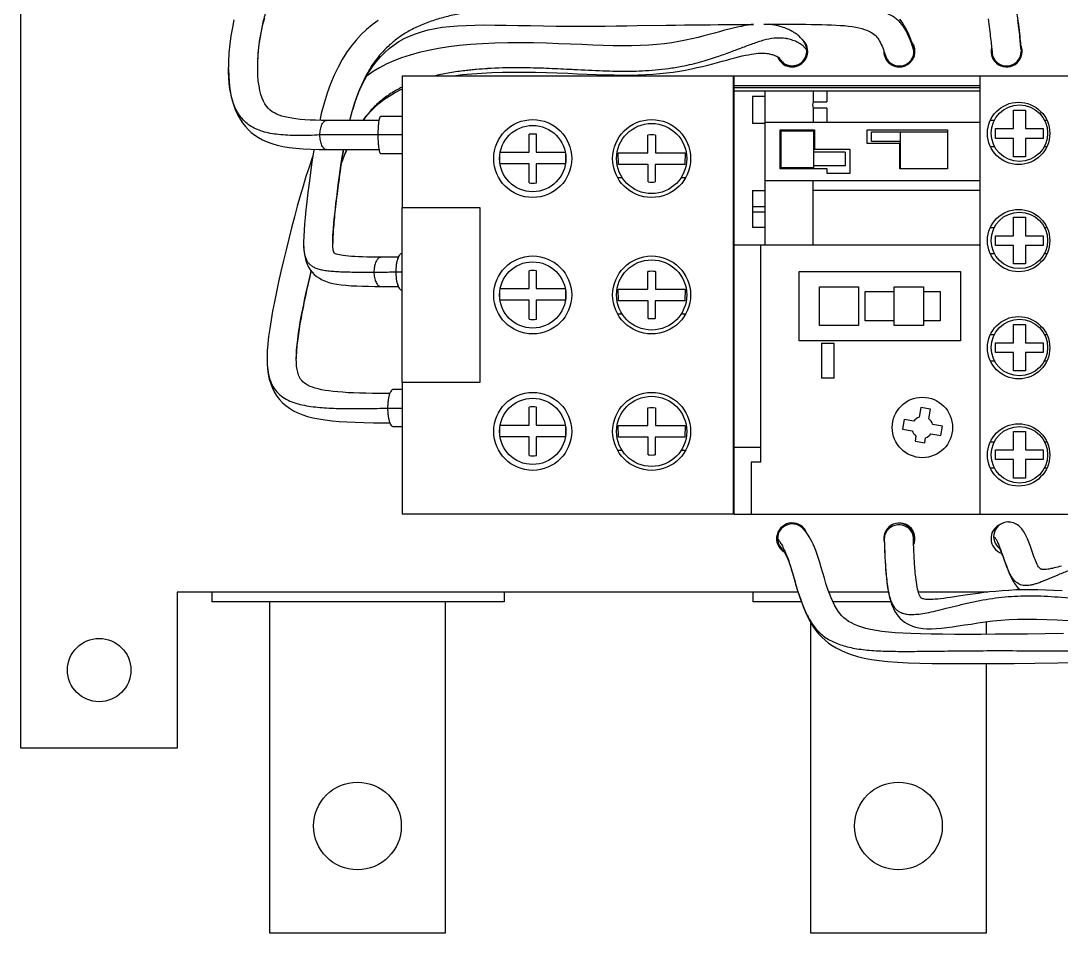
# Model space of a CAD drawing. Header units: millimetres. Extents: x 25 to 205, y 87 to 228.
# Drawn here: x 25 to 131.7, y 87.1 to 180.7 of the extents above; entities that cross this region are included whole.
import ezdxf

# ---------------------------------------------------------------- set-up
doc = ezdxf.new("R2010")
doc.units = ezdxf.units.MM
doc.header["$LTSCALE"] = 20.66977
for name, color, linetype in [('00_COMPONENTS', 7, 'CONTINUOUS'), ('00_COMPONENTS_1', 7, 'CONTINUOUS'), ('00_COMPONENTS_2', 7, 'CONTINUOUS'), ('00_COMPONENTS_3', 7, 'CONTINUOUS'), ('00_COMPONENTS_4', 7, 'CONTINUOUS'), ('00_COMPONENTS_5', 7, 'CONTINUOUS'), ('00_COMPONENTS_59_1', 7, 'CONTINUOUS'), ('00_COMPONENTS_59_4', 7, 'CONTINUOUS'), ('00_COMPONENTS_7', 7, 'CONTINUOUS')]:
    doc.layers.add(name, color=color, linetype=linetype)

msp = doc.modelspace()

# ---------------------------------------------------------------- linework, layer by layer
at = {"layer": '00_COMPONENTS', "color": 7, "linetype": 'CONTINUOUS'}
msp.add_line((105.14, 128.67), (105.1, 128.71), dxfattribs=at)
for points in [[(131.94, 117.84), (130.05, 117.81), (128.26, 117.78), (126.57, 117.76), (124.98, 117.75), (123.49, 117.74), (122.08, 117.74), (120.76, 117.74), (119.53, 117.75), (118.38, 117.76), (117.29, 117.79), (116.3, 117.82), (115.45, 117.86), (114.69, 117.91), (113.99, 117.98), (113.32, 118.05), (112.71, 118.15), (112.15, 118.25), (111.67, 118.36), (111.24, 118.49), (110.85, 118.62), (110.49, 118.77), (110.18, 118.92), (109.9, 119.08), (109.65, 119.26), (109.41, 119.45), (109.2, 119.66), (109.01, 119.89), (108.83, 120.13), (108.65, 120.41), (108.46, 120.75), (108.28, 121.11), (108.11, 121.5), (107.93, 121.94), (107.75, 122.44), (107.57, 122.97), (107.41, 123.51), (107.25, 124.07), (107.1, 124.61), (106.96, 125.11), (106.82, 125.54), (106.69, 125.95), (106.55, 126.34), (106.41, 126.68), (106.27, 126.99), (106.13, 127.27), (106, 127.52), (105.86, 127.74), (105.74, 127.94), (105.61, 128.12), (105.5, 128.27), (105.41, 128.39), (105.32, 128.48), (105.25, 128.56), (105.19, 128.62), (105.14, 128.67)], [(103.08, 126.49), (103.09, 126.48), (103.11, 126.45), (103.15, 126.4), (103.2, 126.34), (103.24, 126.28), (103.29, 126.2), (103.36, 126.09), (103.43, 125.96), (103.51, 125.81), (103.59, 125.65), (103.67, 125.45), (103.76, 125.24), (103.84, 125), (103.93, 124.73), (104.02, 124.44), (104.11, 124.13), (104.21, 123.8), (104.31, 123.44), (104.41, 123.08), (104.51, 122.72), (104.63, 122.34), (104.75, 121.94), (104.89, 121.53), (105.05, 121.09), (105.24, 120.6), (105.45, 120.08), (105.69, 119.57), (105.95, 119.08), (106.24, 118.6), (106.55, 118.16), (106.86, 117.78), (107.16, 117.46), (107.49, 117.15), (107.84, 116.86), (108.22, 116.6), (108.63, 116.35), (109.09, 116.11), (109.6, 115.89), (110.17, 115.68), (110.8, 115.49), (111.49, 115.32), (112.24, 115.18), (113.04, 115.06), (113.92, 114.97), (114.9, 114.89), (116, 114.83), (117.2, 114.79), (118.48, 114.76), (119.9, 114.75), (121.46, 114.74), (123.15, 114.74), (124.95, 114.75), (126.89, 114.77), (129.01, 114.79), (131.35, 114.83), (133.87, 114.88)]]:
    msp.add_lwpolyline(points, dxfattribs=at)
for centre, radius, start, end in [((104.11, 127.58), 1.5, 48.9482, 228.479), ((94.61, 122.29), 9.61, 25.8907, 26.3899), ((94.37, 122.18), 9.88, 25.6456, 25.8919)]:
    msp.add_arc(centre, radius, start, end, dxfattribs=at)
for points, knots in [([(102.61, 127.57), (102.61, 127.57), (102.62, 127.57), (102.63, 127.56), (102.64, 127.54), (102.66, 127.52), (102.68, 127.49), (102.72, 127.44), (102.79, 127.34), (102.88, 127.2), (102.99, 127.02), (103.11, 126.81), (103.19, 126.65), (103.23, 126.57)], [0, 0, 0, 0, 0.00292, 0.012079, 0.028086, 0.051554, 0.083105, 0.123261, 0.230121, 0.3734, 0.55301, 0.764217, 1, 1, 1, 1]), ([(103.28, 126.45), (103.49, 126.02), (103.77, 125.3), (104.09, 124.26), (104.33, 123.37), (104.59, 122.49), (104.92, 121.47), (105.26, 120.54), (105.65, 119.7), (105.98, 119.11), (106.36, 118.55), (106.79, 118.03), (107.29, 117.59), (107.84, 117.22), (108.43, 116.92), (109.07, 116.67), (109.78, 116.46), (110.84, 116.24), (112.31, 116.07), (114.25, 116), (116.02, 116), (117.54, 116.01), (119.22, 116.03), (121.54, 116.06), (124.65, 116.08), (128.24, 116.07), (132.32, 116.06), (136.74, 116.08), (141.2, 116.11), (145.34, 116.14), (148.93, 116.15), (151.92, 116.15), (154.43, 116.15), (156.65, 116.19), (158.38, 116.28), (159.72, 116.42), (160.67, 116.58), (161.58, 116.79), (162.43, 117.09), (163.21, 117.46), (163.89, 117.92), (164.48, 118.46), (164.98, 119.08), (165.38, 119.78), (165.71, 120.56), (165.97, 121.39), (166.26, 122.59), (166.39, 123.53), (166.47, 124.17)], [0, 0, 0, 0, 0.019398, 0.031321, 0.044241, 0.056901, 0.068336, 0.087814, 0.096802, 0.10592, 0.115145, 0.124304, 0.133277, 0.142082, 0.15092, 0.160154, 0.170079, 0.180753, 0.203908, 0.230016, 0.259617, 0.275369, 0.291815, 0.327818, 0.369461, 0.417952, 0.473363, 0.534857, 0.597202, 0.654076, 0.702733, 0.74273, 0.775573, 0.804566, 0.832416, 0.845938, 0.859045, 0.871666, 0.883847, 0.895477, 0.90646, 0.917053, 0.927705, 0.938619, 0.949884, 0.961651, 0.974023, 1, 1, 1, 1])]:
    msp.add_open_spline(points, degree=3, knots=knots, dxfattribs=at)
at = {"layer": '00_COMPONENTS_1', "color": 7, "linetype": 'CONTINUOUS'}
for p, q in [((64.09, 175.08), (64.09, 161.56)), ((64.09, 175.08), (98.17, 175.08)), ((98.09, 130.08), (98.09, 175.08)), ((98.17, 173.57), (98.09, 173.57)), ((77.11, 167.23), (77.11, 169.07)), ((77.86, 169.07), (77.86, 167.23)), ((89.3, 167.18), (89.3, 168.98)), ((90.08, 168.98), (90.08, 167.18)), ((74.11, 166.19), (74.13, 167.07)), ((74.15, 167.23), (77.11, 167.23)), ((77.86, 167.23), (80.83, 167.23)), ((80.84, 167.14), (80.86, 166.12)), ((86.28, 165.98), (86.26, 167.18)), ((86.26, 167.18), (89.3, 167.18)), ((90.08, 167.18), (93.12, 167.18)), ((93.12, 167.18), (93.1, 165.98)), ((98.17, 167.02), (98.09, 167.02)), ((77.11, 166.03), (74.14, 166.03)), ((77.11, 164.09), (77.11, 166.03)), ((77.86, 166.03), (77.86, 164.09)), ((80.85, 166.03), (77.86, 166.03)), ((89.32, 165.98), (86.28, 165.98)), ((89.32, 164.18), (89.32, 165.98)), ((90.06, 165.98), (90.06, 164.18)), ((93.1, 165.98), (90.06, 165.98)), ((98.17, 165.33), (98.09, 165.33)), ((64.08, 143.61), (64.08, 161.56)), ((64.08, 161.56), (72.06, 161.56)), ((72.06, 161.56), (72.06, 143.61)), ((77.11, 153.23), (77.11, 155.07)), ((77.86, 155.07), (77.86, 153.23)), ((89.3, 153.18), (89.3, 154.98)), ((90.08, 154.98), (90.08, 153.18)), ((74.11, 152.19), (74.13, 153.07)), ((74.15, 153.23), (77.11, 153.23)), ((77.86, 153.23), (80.83, 153.23)), ((80.84, 153.14), (80.86, 152.12)), ((86.28, 151.98), (86.26, 153.18)), ((86.26, 153.18), (89.3, 153.18)), ((90.08, 153.18), (93.12, 153.18)), ((93.12, 153.18), (93.1, 151.98)), ((77.11, 152.03), (74.14, 152.03)), ((77.11, 150.09), (77.11, 152.03)), ((77.86, 152.03), (77.86, 150.09)), ((80.85, 152.03), (77.86, 152.03)), ((89.32, 151.98), (86.28, 151.98)), ((89.32, 150.18), (89.32, 151.98)), ((90.06, 151.98), (90.06, 150.18)), ((93.1, 151.98), (90.06, 151.98)), ((72.06, 143.61), (64.08, 143.61)), ((64.09, 143.61), (64.09, 130.08)), ((77.11, 139.23), (77.11, 141.07)), ((77.86, 141.07), (77.86, 139.23)), ((89.3, 139.18), (89.3, 140.98)), ((90.08, 140.98), (90.08, 139.18)), ((74.11, 138.19), (74.13, 139.07)), ((74.15, 139.23), (77.11, 139.23)), ((77.86, 139.23), (80.83, 139.23)), ((80.84, 139.14), (80.86, 138.12)), ((86.28, 137.98), (86.26, 139.18)), ((86.26, 139.18), (89.3, 139.18)), ((90.08, 139.18), (93.12, 139.18)), ((93.12, 139.18), (93.1, 137.98)), ((98.17, 139.82), (98.09, 139.82)), ((77.11, 138.03), (74.14, 138.03)), ((77.11, 136.09), (77.11, 138.03)), ((77.86, 138.03), (77.86, 136.09)), ((80.85, 138.03), (77.86, 138.03)), ((89.32, 137.98), (86.28, 137.98)), ((89.32, 136.18), (89.32, 137.98)), ((90.06, 137.98), (90.06, 136.18)), ((93.1, 137.98), (90.06, 137.98)), ((98.17, 138.13), (98.09, 138.13)), ((98.17, 131.58), (98.09, 131.58)), ((98.17, 130.08), (64.09, 130.08))]:
    msp.add_line(p, q, dxfattribs=at)
for centre, radius in [((77.49, 166.58), 4), ((77.49, 166.58), 3.4), ((89.69, 166.58), 4), ((89.69, 166.58), 3.6), ((77.49, 152.58), 4), ((77.49, 152.58), 3.4), ((89.69, 152.58), 4), ((89.69, 152.58), 3.6), ((77.49, 138.58), 4), ((77.49, 138.58), 3.4), ((89.69, 138.58), 4), ((89.69, 138.58), 3.6)]:
    msp.add_circle(centre, radius, dxfattribs=at)
for centre, radius, start, end in [((77.49, 166.58), 2.52, 81.4421, 98.5579), ((89.69, 166.58), 2.43, 80.7099, 99.2901), ((77.49, 166.58), 2.52, 261.4421, 278.5579), ((89.69, 166.58), 2.43, 261.2419, 278.7581), ((77.49, 152.58), 2.52, 81.4421, 98.5579), ((89.69, 152.58), 2.43, 80.7099, 99.2901), ((77.49, 152.58), 2.52, 261.4421, 278.5579), ((89.69, 152.58), 2.43, 261.2419, 278.7581), ((77.49, 138.58), 2.52, 81.4421, 98.5579), ((89.69, 138.58), 2.43, 80.7099, 99.2901), ((77.49, 138.58), 2.52, 261.4421, 278.5579), ((89.69, 138.58), 2.43, 261.2419, 278.7581)]:
    msp.add_arc(centre, radius, start, end, dxfattribs=at)
at = {"layer": '00_COMPONENTS_2', "color": 7, "linetype": 'CONTINUOUS'}
for p, q in [((98.17, 130.08), (98.17, 175.08)), ((98.17, 175.08), (149.42, 175.08)), ((123.39, 130.08), (123.39, 175.08)), ((98.17, 174.08), (123.39, 174.08)), ((123.39, 173.83), (98.17, 173.83)), ((123.39, 173.48), (98.17, 173.48)), ((100.04, 172.98), (100.04, 170.18)), ((100.04, 172.98), (101.34, 172.98)), ((101.34, 157.73), (101.34, 173.48)), ((106.25, 173.48), (106.25, 172.4)), ((107.66, 173.48), (107.66, 172.4)), ((106.25, 172.4), (107.66, 172.4)), ((106.25, 171.75), (106.25, 170.33)), ((107.66, 171.75), (106.25, 171.75)), ((107.66, 171.75), (107.66, 170.33)), ((126.81, 169.65), (126.81, 171.54)), ((126.81, 171.54), (128.04, 171.54)), ((128.04, 171.54), (128.04, 169.65)), ((101.34, 170.18), (100.04, 170.18)), ((101.34, 170.33), (123.39, 170.33)), ((124.45, 170.52), (124.86, 170.52)), ((129.98, 170.52), (130.23, 170.52)), ((102.89, 165.53), (102.89, 169.53)), ((102.89, 169.53), (106.39, 169.53)), ((102.99, 165.63), (102.99, 169.43)), ((102.99, 169.43), (106.29, 169.43)), ((106.29, 169.43), (106.29, 165.63)), ((106.39, 169.53), (106.39, 167.53)), ((111.79, 168.13), (111.79, 169.53)), ((111.79, 169.53), (120.04, 169.53)), ((112.24, 168.33), (112.24, 169.33)), ((112.24, 169.33), (120.04, 169.33)), ((115.24, 165.53), (115.24, 169.33)), ((120.04, 169.53), (120.04, 165.53)), ((124.98, 168.65), (124.98, 169.65)), ((124.98, 169.65), (126.81, 169.65)), ((128.04, 169.65), (129.87, 169.65)), ((129.87, 169.65), (129.87, 168.65)), ((115.14, 168.13), (111.79, 168.13)), ((115.24, 168.33), (112.24, 168.33)), ((115.14, 165.53), (115.14, 168.13)), ((124.43, 167.83), (124.86, 167.83)), ((126.81, 168.65), (124.98, 168.65)), ((126.81, 166.76), (126.81, 168.65)), ((128.04, 168.65), (128.04, 166.76)), ((129.87, 168.65), (128.04, 168.65)), ((129.98, 167.83), (130.25, 167.83)), ((109.54, 167.23), (106.29, 167.23)), ((106.39, 167.53), (110.04, 167.53)), ((109.54, 167.23), (109.54, 165.83)), ((110.04, 167.53), (110.04, 165.03)), ((128.04, 166.76), (126.81, 166.76)), ((107.69, 165.53), (102.89, 165.53)), ((106.29, 165.63), (102.99, 165.63)), ((109.54, 165.83), (106.29, 165.83)), ((107.69, 165.03), (107.69, 165.53)), ((120.04, 165.53), (115.14, 165.53)), ((86.19, 164.65), (86.66, 164.65)), ((92.73, 164.65), (93.19, 164.65)), ((98.09, 164.65), (98.17, 164.65)), ((110.04, 165.03), (107.69, 165.03)), ((101.34, 164.33), (123.39, 164.33)), ((106.25, 157.73), (106.25, 164.33)), ((98.09, 162.35), (98.17, 162.35)), ((100.04, 163.3), (100.04, 159.5)), ((100.04, 163.3), (101.34, 163.3)), ((123.39, 163.3), (106.25, 163.3)), ((98.09, 161.88), (98.17, 161.88)), ((101.34, 161.62), (100.04, 161.62)), ((100.04, 161.12), (101.34, 161.12)), ((126.81, 160.55), (128.04, 160.55)), ((126.81, 158.66), (126.81, 160.55)), ((128.04, 160.55), (128.04, 158.66)), ((101.34, 159.5), (100.04, 159.5)), ((124.45, 159.52), (124.86, 159.52)), ((129.98, 159.52), (130.23, 159.52)), ((124.98, 158.66), (126.81, 158.66)), ((124.98, 157.66), (124.98, 158.66)), ((128.04, 158.66), (129.87, 158.66)), ((129.87, 158.66), (129.87, 157.66)), ((98.17, 157.73), (123.39, 157.73)), ((100.91, 135.43), (100.91, 157.73)), ((126.81, 157.66), (124.98, 157.66)), ((126.81, 155.77), (126.81, 157.66)), ((129.87, 157.66), (128.04, 157.66)), ((128.04, 157.66), (128.04, 155.77)), ((124.43, 156.83), (124.86, 156.83)), ((129.98, 156.83), (130.25, 156.83)), ((104.84, 147.88), (104.84, 154.98)), ((104.84, 154.98), (121.38, 154.98)), ((121.38, 154.98), (121.38, 147.88)), ((128.04, 155.77), (126.81, 155.77)), ((106.91, 149.43), (106.91, 153.43)), ((106.91, 153.43), (110.91, 153.43)), ((110.91, 153.43), (110.91, 149.43)), ((111.61, 149.93), (111.61, 152.93)), ((111.61, 152.93), (114.59, 152.93)), ((114.59, 149.43), (114.59, 153.43)), ((114.59, 153.43), (117.59, 153.43)), ((117.59, 153.43), (117.59, 149.43)), ((117.59, 152.93), (119.29, 152.93)), ((119.29, 152.93), (119.29, 149.93)), ((86.19, 150.65), (86.66, 150.65)), ((92.73, 150.65), (93.19, 150.65)), ((98.09, 150.65), (98.17, 150.65)), ((114.59, 149.93), (111.61, 149.93)), ((119.29, 149.93), (117.59, 149.93)), ((126.81, 149.56), (128.04, 149.56)), ((126.81, 147.67), (126.81, 149.56)), ((128.04, 149.56), (128.04, 147.67)), ((110.91, 149.43), (106.91, 149.43)), ((117.59, 149.43), (114.59, 149.43)), ((124.45, 148.52), (124.86, 148.52)), ((129.98, 148.52), (130.23, 148.52)), ((98.09, 148.35), (98.17, 148.35)), ((121.38, 147.88), (104.84, 147.88)), ((107.12, 147.63), (107.12, 144.03)), ((107.12, 147.63), (108.42, 147.63)), ((108.42, 144.03), (108.42, 147.63)), ((124.98, 147.67), (126.81, 147.67)), ((124.98, 146.67), (124.98, 147.67)), ((128.04, 147.67), (129.87, 147.67)), ((129.87, 147.67), (129.87, 146.67)), ((126.81, 146.67), (124.98, 146.67)), ((126.81, 144.78), (126.81, 146.67)), ((129.87, 146.67), (128.04, 146.67)), ((128.04, 146.67), (128.04, 144.78)), ((124.43, 145.83), (124.86, 145.83)), ((129.98, 145.83), (130.25, 145.83)), ((128.04, 144.78), (126.81, 144.78)), ((108.42, 144.03), (107.12, 144.03)), ((98.17, 141.39), (98.09, 141.42)), ((117.32, 141.03), (117.15, 140.03)), ((118.3, 140.86), (117.32, 141.03)), ((118.13, 139.86), (118.3, 140.86)), ((115.59, 139.81), (115.42, 138.82)), ((115.42, 138.82), (116.42, 138.65)), ((116.59, 139.64), (115.59, 139.81)), ((119.53, 139.13), (118.52, 139.3)), ((119.36, 138.14), (119.53, 139.13)), ((116.81, 138.1), (116.72, 137.58)), ((117.71, 137.41), (117.8, 137.93)), ((118.35, 138.32), (119.36, 138.14)), ((126.81, 138.57), (128.04, 138.57)), ((126.81, 136.68), (126.81, 138.57)), ((128.04, 138.57), (128.04, 136.68)), ((86.19, 136.65), (86.66, 136.65)), ((92.73, 136.65), (93.19, 136.65)), ((98.09, 136.65), (98.17, 136.65)), ((100.91, 136.93), (98.17, 136.93)), ((116.72, 137.58), (117.71, 137.41)), ((124.45, 137.52), (124.86, 137.52)), ((124.98, 136.68), (126.81, 136.68)), ((124.98, 135.68), (124.98, 136.68)), ((128.04, 136.68), (129.87, 136.68)), ((129.87, 136.68), (129.87, 135.68)), ((129.98, 137.52), (130.23, 137.52)), ((126.81, 135.68), (124.98, 135.68)), ((126.81, 133.79), (126.81, 135.68)), ((129.87, 135.68), (128.04, 135.68)), ((128.04, 135.68), (128.04, 133.79)), ((100.91, 135.43), (99.91, 135.43)), ((99.91, 135.43), (99.91, 130.08)), ((124.43, 134.83), (124.86, 134.83)), ((129.98, 134.83), (130.25, 134.83)), ((98.09, 134.35), (98.17, 134.35)), ((128.04, 133.79), (126.81, 133.79)), ((98.09, 132.78), (98.17, 132.78)), ((98.17, 130.08), (149.42, 130.08))]:
    msp.add_line(p, q, dxfattribs=at)
for centre, radius in [((127.34, 169.16), 3.2), ((127.42, 169.18), 2.9), ((127.34, 158.16), 3.2), ((127.42, 158.18), 2.9), ((127.34, 147.16), 3.2), ((127.42, 147.18), 2.9), ((117.47, 138.98), 3.1), ((127.34, 136.16), 3.2), ((127.42, 136.18), 2.9)]:
    msp.add_circle(centre, radius, dxfattribs=at)
for start, end in [(107.2357, 143.1643), (17.2357, 53.1643), (197.2357, 233.1643), (287.2357, 323.1643)]:
    msp.add_arc((117.47, 138.98), 1.1, start, end, dxfattribs=at)
msp.add_ellipse((109.38, 172.08), major_axis=(3.18, 0), ratio=0.549898, start_param=2.956163, end_param=3.327022, dxfattribs=at)
at = {"layer": '00_COMPONENTS_3', "color": 7, "linetype": 'CONTINUOUS'}
for p, q in [((113.56, 127.67), (113.56, 127.57)), ((113.56, 127.53), (113.56, 127.51)), ((116.56, 127.65), (116.56, 127.56)), ((116.56, 127.53), (116.56, 127.56)), ((116.57, 126.93), (116.57, 127.13)), ((116.58, 126.7), (116.57, 126.93)), ((116.59, 126.44), (116.58, 126.7)), ((116.6, 126.16), (116.59, 126.44))]:
    msp.add_line(p, q, dxfattribs=at)
for points in [[(113.56, 127.57), (113.56, 127.49), (113.56, 127.35), (113.57, 127.18), (113.57, 126.99), (113.58, 126.77), (113.59, 126.53), (113.6, 126.27), (113.61, 125.97), (113.62, 125.63), (113.64, 125.28), (113.67, 124.89), (113.7, 124.48), (113.73, 124.03), (113.78, 123.56), (113.83, 123.07), (113.9, 122.56), (113.99, 122.03), (114.1, 121.53), (114.22, 121.11), (114.35, 120.74), (114.49, 120.41), (114.64, 120.11), (114.81, 119.84), (115, 119.6), (115.2, 119.38), (115.41, 119.19), (115.64, 119.01), (115.89, 118.85), (116.15, 118.72), (116.44, 118.6), (116.76, 118.49), (117.11, 118.42), (117.5, 118.36), (117.93, 118.33), (118.41, 118.33), (118.91, 118.35), (119.43, 118.39), (119.97, 118.45), (120.55, 118.53), (121.15, 118.61), (121.78, 118.71), (122.46, 118.81), (123.17, 118.92), (123.91, 119.02), (124.69, 119.12), (125.51, 119.2), (126.36, 119.26), (127.24, 119.3), (128.18, 119.32), (129.18, 119.31), (130.22, 119.28), (131.29, 119.23), (132.41, 119.16)], [(116.57, 127.13), (116.56, 127.3), (116.56, 127.37), (116.56, 127.44), (116.56, 127.49), (116.56, 127.53)], [(131.81, 122.2), (130.95, 122.25), (130.13, 122.28), (129.32, 122.31), (128.54, 122.32), (127.78, 122.31), (127.06, 122.3), (126.35, 122.26), (125.67, 122.22), (125.01, 122.16), (124.37, 122.1), (123.76, 122.03), (123.18, 121.95), (122.63, 121.87), (122.11, 121.8), (121.63, 121.72), (121.18, 121.65), (120.76, 121.59), (120.37, 121.53), (120, 121.48), (119.66, 121.44), (119.34, 121.4), (119.05, 121.37), (118.78, 121.35), (118.54, 121.33), (118.33, 121.32), (118.14, 121.32), (117.96, 121.33), (117.81, 121.34), (117.68, 121.36), (117.58, 121.38), (117.5, 121.4), (117.44, 121.43), (117.39, 121.45), (117.36, 121.47), (117.33, 121.49), (117.31, 121.52), (117.28, 121.56), (117.24, 121.61), (117.2, 121.69), (117.16, 121.78), (117.12, 121.9), (117.07, 122.04), (117.03, 122.21), (116.98, 122.4), (116.93, 122.63), (116.89, 122.87), (116.85, 123.12), (116.82, 123.36), (116.79, 123.61), (116.76, 123.84), (116.74, 124.07), (116.72, 124.29), (116.7, 124.51), (116.69, 124.72), (116.67, 124.92), (116.66, 125.12), (116.65, 125.31), (116.64, 125.49), (116.63, 125.67), (116.62, 125.84), (116.61, 126), (116.6, 126.16)]]:
    msp.add_lwpolyline(points, dxfattribs=at)
for centre, radius, start, end in [((115.06, 127.66), 1.5, 359.5742, 179.5742), ((118.97, 127.54), 5.41, 179.6761, 180.1554)]:
    msp.add_arc(centre, radius, start, end, dxfattribs=at)
for points, knots in [([(113.56, 127.51), (113.56, 127.41), (113.57, 127.19), (113.58, 126.68), (113.6, 126.07), (113.64, 125.37), (113.68, 124.71), (113.74, 123.95), (113.83, 123.12), (113.93, 122.38), (114.06, 121.76), (114.19, 121.31), (114.35, 120.9), (114.56, 120.55), (114.81, 120.27), (115.11, 120.04), (115.49, 119.89), (115.94, 119.79), (116.5, 119.78), (117.16, 119.83), (117.96, 119.96), (118.9, 120.17), (119.96, 120.43), (121.14, 120.73), (122.39, 121.03), (123.67, 121.29), (124.97, 121.5), (126.28, 121.63), (127.59, 121.7), (129.41, 121.72), (131.89, 121.57), (134.52, 121.3), (136.87, 121.06), (139.62, 120.79), (142.55, 120.58), (145.6, 120.49), (147.87, 120.49), (150, 120.58), (151.91, 120.75), (153.6, 121), (155.07, 121.34), (156.32, 121.77), (157.35, 122.28), (158.18, 122.86), (158.84, 123.52), (159.39, 124.29), (159.75, 125.06), (160, 125.76), (160.26, 126.61), (160.52, 127.82), (160.76, 129.43), (160.96, 131.24), (161.14, 133.26), (161.26, 134.67), (161.32, 135.41)], [0, 0, 0, 0, 0.004595, 0.010301, 0.023841, 0.032551, 0.042918, 0.054599, 0.067436, 0.081669, 0.089228, 0.096623, 0.103399, 0.109501, 0.11518, 0.120835, 0.126917, 0.13389, 0.14223, 0.152419, 0.164869, 0.179683, 0.196721, 0.21565, 0.235765, 0.25616, 0.276476, 0.296596, 0.31672, 0.337244, 0.381156, 0.431353, 0.459644, 0.490341, 0.559294, 0.595735, 0.631349, 0.664533, 0.694128, 0.72016, 0.743385, 0.763781, 0.781347, 0.796515, 0.810352, 0.824376, 0.840204, 0.849237, 0.859095, 0.881249, 0.906381, 0.934394, 0.965673, 1, 1, 1, 1]), ([(116.56, 127.56), (116.56, 127.74), (116.49, 128.12), (116.15, 128.6), (115.64, 128.91), (115.07, 129.02), (114.5, 128.92), (113.99, 128.62), (113.64, 128.14), (113.56, 127.76), (113.56, 127.58)], [0, 0, 0, 0, 0.118368, 0.247484, 0.378356, 0.5, 0.621644, 0.752516, 0.881632, 1, 1, 1, 1])]:
    msp.add_open_spline(points, degree=3, knots=knots, dxfattribs=at)
at = {"layer": '00_COMPONENTS_4', "color": 7, "linetype": 'CONTINUOUS'}
for p, q in [((126.26, 129.28), (126.25, 129.28)), ((125.71, 125.79), (125.79, 125.57)), ((125.79, 125.57), (126, 124.98))]:
    msp.add_line(p, q, dxfattribs=at)
for points in [[(127.1, 129.06), (126.96, 129.13), (126.81, 129.19), (126.65, 129.23), (126.5, 129.26), (126.34, 129.27), (126.26, 129.28)], [(128.8, 126.04), (128.66, 126.45), (128.58, 126.65), (128.51, 126.85), (128.45, 127.03), (128.38, 127.21), (128.31, 127.38), (128.24, 127.54), (128.18, 127.69), (128.11, 127.83), (128.05, 127.97), (127.98, 128.1), (127.91, 128.22), (127.83, 128.34), (127.75, 128.46), (127.67, 128.57), (127.57, 128.68), (127.47, 128.79), (127.35, 128.89), (127.23, 128.98), (127.1, 129.06)], [(125.32, 126.71), (125.32, 126.7), (125.33, 126.69), (125.34, 126.66), (125.36, 126.63), (125.38, 126.59), (125.41, 126.54), (125.43, 126.48), (125.46, 126.41), (125.49, 126.34), (125.53, 126.26), (125.56, 126.18), (125.6, 126.09), (125.63, 125.99), (125.67, 125.89), (125.71, 125.79)], [(131.74, 124.76), (131.54, 124.7), (131.35, 124.65), (131.16, 124.6), (130.99, 124.56), (130.82, 124.52), (130.65, 124.49), (130.49, 124.45), (130.33, 124.43), (130.18, 124.41), (130.04, 124.4), (129.91, 124.4), (129.81, 124.4), (129.73, 124.41), (129.68, 124.43), (129.64, 124.44), (129.61, 124.45), (129.58, 124.47), (129.55, 124.49), (129.51, 124.53), (129.45, 124.6), (129.39, 124.68), (129.32, 124.79), (129.25, 124.92), (129.18, 125.08), (129.11, 125.25), (129.03, 125.43), (128.95, 125.63), (128.88, 125.84), (128.8, 126.04)], [(126, 124.98), (126.04, 124.85), (126.09, 124.72), (126.14, 124.6), (126.19, 124.47), (126.24, 124.34), (126.29, 124.2), (126.35, 124.07), (126.4, 123.93), (126.47, 123.8), (126.53, 123.66), (126.6, 123.52), (126.67, 123.38), (126.75, 123.25), (126.84, 123.11), (126.93, 122.97), (127.02, 122.84), (127.13, 122.7), (127.24, 122.57), (127.37, 122.44), (127.5, 122.31)]]:
    msp.add_lwpolyline(points, dxfattribs=at)
for centre, radius, start, end in [((126.28, 127.78), 1.5, 91.0235, 233.7267), ((113.48, 122.06), 12.81, 21.1093, 21.4438)]:
    msp.add_arc(centre, radius, start, end, dxfattribs=at)
for points, knots in [([(157.2, 134.99), (157.1, 134.52), (156.88, 133.64), (156.45, 132.43), (155.93, 131.41), (155.42, 130.68), (154.97, 130.17), (154.47, 129.69), (153.75, 129.13), (152.72, 128.55), (151.73, 128.14), (150.84, 127.85), (149.81, 127.56), (148.39, 127.27), (146.57, 127), (144.62, 126.77), (142.63, 126.56), (140.66, 126.33), (138.78, 126.05), (137.04, 125.7), (135.46, 125.3), (134.03, 124.86), (132.74, 124.39), (131.59, 123.93), (130.57, 123.5), (129.81, 123.18), (129.26, 122.98), (128.89, 122.86), (128.55, 122.78), (128.23, 122.74), (127.94, 122.75), (127.66, 122.79), (127.41, 122.89), (127.17, 123.03), (126.96, 123.22), (126.76, 123.45), (126.58, 123.73), (126.41, 124.04), (126.26, 124.38), (126.08, 124.85), (125.87, 125.43), (125.65, 126.08), (125.5, 126.48), (125.43, 126.67)], [0, 0, 0, 0, 0.037664, 0.070464, 0.099533, 0.126254, 0.139247, 0.152347, 0.179793, 0.209892, 0.243857, 0.262657, 0.282722, 0.326596, 0.374832, 0.426103, 0.478612, 0.53054, 0.580065, 0.625861, 0.667944, 0.706664, 0.742176, 0.774273, 0.802899, 0.827764, 0.838661, 0.848566, 0.857552, 0.865728, 0.873246, 0.880322, 0.887216, 0.894201, 0.901536, 0.90942, 0.917969, 0.927186, 0.936856, 0.946754, 0.966383, 0.984421, 1, 1, 1, 1]), ([(125.4, 126.74), (125.34, 126.89), (125.26, 127.09), (125.14, 127.34), (125.06, 127.48), (124.98, 127.6), (124.9, 127.69), (124.83, 127.75), (124.78, 127.75)], [0, 0, 0, 0, 0.386965, 0.546215, 0.681769, 0.793239, 0.881387, 1, 1, 1, 1])]:
    msp.add_open_spline(points, degree=3, knots=knots, dxfattribs=at)
at = {"layer": '00_COMPONENTS_5', "color": 7, "linetype": 'CONTINUOUS'}
for p, q in [((100.15, 180.35), (99.91, 180.33)), ((101.64, 177.35), (101.76, 177.32)), ((105.61, 177.6), (105.61, 177.63)), ((105.61, 177.58), (105.61, 177.6)), ((98.99, 177.11), (99.32, 177.18)), ((102.8, 176.91), (102.81, 176.9)), ((69.36, 175.08), (70.27, 175.19)), ((72.26, 175.36), (73.3, 175.41)), ((73.3, 175.41), (74.38, 175.45)), ((76.64, 175.46), (77.77, 175.44)), ((82.09, 175.29), (83.09, 175.24)), ((50.23, 146.04), (50.23, 146.01)), ((53.23, 146.03), (53.23, 146.01)), ((64.09, 142.87), (63.17, 142.87)), ((62.6, 140.96), (64.09, 140.97)), ((63.18, 139.07), (64.09, 139.07))]:
    msp.add_line(p, q, dxfattribs=at)
for points in [[(99.91, 180.33), (99.59, 180.28), (99.24, 180.22), (98.88, 180.15), (98.49, 180.07), (98.07, 179.97), (97.63, 179.86), (97.16, 179.74), (96.67, 179.6), (96.15, 179.46), (95.61, 179.31), (95.05, 179.16), (94.45, 179.01), (93.82, 178.86), (93.15, 178.72), (92.47, 178.59), (91.76, 178.47), (91, 178.36), (90.21, 178.28), (89.39, 178.22), (88.54, 178.18), (87.64, 178.15), (86.71, 178.15), (85.74, 178.16), (84.72, 178.19), (83.65, 178.22), (82.52, 178.27), (81.35, 178.32), (80.16, 178.37), (78.9, 178.41), (77.57, 178.45), (76.24, 178.46), (74.93, 178.46), (73.62, 178.43), (72.33, 178.37), (71.12, 178.28), (69.98, 178.17), (68.89, 178.04), (67.81, 177.87), (66.79, 177.68), (65.83, 177.46), (64.91, 177.2), (64.04, 176.91), (63.23, 176.6), (62.47, 176.26), (61.77, 175.9), (61.11, 175.5), (60.49, 175.08), (60.44, 175.05)], [(105.61, 177.63), (105.61, 177.76), (105.59, 177.87), (105.57, 177.98), (105.54, 178.08), (105.51, 178.17), (105.47, 178.26), (105.44, 178.34), (105.39, 178.42), (105.35, 178.5), (105.3, 178.58), (105.25, 178.65), (105.19, 178.73), (105.14, 178.8), (105.07, 178.88), (105.01, 178.95), (104.94, 179.02), (104.86, 179.09), (104.78, 179.16), (104.7, 179.23), (104.61, 179.3), (104.52, 179.37), (104.42, 179.44), (104.32, 179.5), (104.22, 179.57), (104.11, 179.63), (103.99, 179.69), (103.87, 179.76), (103.75, 179.82), (103.62, 179.87), (103.48, 179.93), (103.34, 179.99), (103.19, 180.04), (103.03, 180.09), (102.86, 180.14), (102.68, 180.19), (102.48, 180.24), (102.28, 180.28), (102.06, 180.32), (101.83, 180.35), (101.73, 180.36)], [(99.32, 177.18), (99.63, 177.24), (99.92, 177.3)], [(99.92, 177.3), (100.18, 177.34), (100.41, 177.36)], [(100.41, 177.36), (100.63, 177.38), (100.83, 177.39), (101.02, 177.39), (101.19, 177.39), (101.35, 177.38), (101.5, 177.37), (101.64, 177.35)], [(101.76, 177.32), (101.88, 177.3), (101.98, 177.27), (102.08, 177.25), (102.17, 177.22), (102.25, 177.19), (102.33, 177.16), (102.4, 177.13), (102.46, 177.1), (102.52, 177.08), (102.57, 177.05), (102.62, 177.03), (102.66, 177), (102.7, 176.98), (102.73, 176.96), (102.76, 176.94), (102.78, 176.92), (102.8, 176.91)], [(94.34, 175.91), (94.91, 176.04), (95.45, 176.17), (95.96, 176.3), (96.45, 176.43), (96.93, 176.56), (97.39, 176.69), (97.82, 176.81), (98.23, 176.92), (98.62, 177.02), (98.99, 177.11)], [(70.27, 175.19), (71.24, 175.28), (72.26, 175.36)], [(74.38, 175.45), (75.5, 175.46), (76.64, 175.46)], [(77.77, 175.44), (78.89, 175.41), (80.01, 175.37)], [(80.01, 175.37), (81.08, 175.33), (82.09, 175.29)], [(83.09, 175.24), (84.05, 175.21), (84.98, 175.18), (85.86, 175.16), (86.7, 175.15), (87.52, 175.15), (88.32, 175.17), (89.08, 175.2), (89.82, 175.24), (90.54, 175.3), (91.23, 175.37), (91.9, 175.46), (92.54, 175.55), (93.16, 175.66), (93.77, 175.78), (94.34, 175.91)], [(60.12, 170.5), (60.38, 170.85), (60.81, 171.36), (61.26, 171.82), (61.73, 172.25), (62.23, 172.64), (62.75, 172.99), (63.3, 173.32), (63.9, 173.62), (64.09, 173.7)], [(54.93, 166.81), (54.87, 166.65), (54.55, 165.71), (54.23, 164.75), (53.93, 163.76), (53.63, 162.74), (53.33, 161.68), (53.04, 160.59), (52.75, 159.48), (52.46, 158.35), (52.19, 157.22), (51.92, 156.1), (51.66, 155), (51.42, 153.93), (51.2, 152.89), (50.99, 151.89), (50.81, 150.93), (50.64, 150.02), (50.51, 149.15), (50.39, 148.33), (50.31, 147.55), (50.26, 146.83), (50.23, 146.15), (50.23, 146.04)], [(57.85, 166.04), (57.89, 166.17), (58.19, 166.93), (58.43, 167.5)], [(53.23, 146.03), (53.24, 146.47), (53.27, 146.96), (53.32, 147.49), (53.38, 148.06), (53.47, 148.67), (53.57, 149.3), (53.68, 149.98), (53.81, 150.68), (53.96, 151.42), (54.12, 152.2), (54.29, 153.01), (54.48, 153.84), (54.68, 154.72), (54.75, 155.05)], [(50.23, 146.01), (50.24, 145.59), (50.28, 145.01), (50.35, 144.46), (50.46, 143.95), (50.61, 143.45), (50.79, 143), (51, 142.58), (51.24, 142.2), (51.52, 141.85), (51.82, 141.52), (52.15, 141.23), (52.53, 140.95), (52.95, 140.7), (53.4, 140.48), (53.89, 140.28), (54.4, 140.12), (54.94, 139.98), (55.53, 139.86), (56.18, 139.75), (56.9, 139.67), (57.65, 139.6), (58.43, 139.55), (59.27, 139.51), (60.17, 139.49), (61.15, 139.47), (62.18, 139.47), (62.83, 139.47)], [(62.82, 142.47), (62.49, 142.47), (61.75, 142.47), (61.04, 142.47), (60.36, 142.49), (59.72, 142.5), (59.12, 142.52), (58.54, 142.55), (58, 142.59), (57.5, 142.63), (57.03, 142.67), (56.59, 142.73), (56.19, 142.79), (55.82, 142.86), (55.49, 142.93), (55.18, 143.01), (54.91, 143.1), (54.66, 143.2), (54.44, 143.3), (54.25, 143.41), (54.08, 143.53), (53.92, 143.66), (53.79, 143.8), (53.68, 143.95), (53.57, 144.14), (53.47, 144.36), (53.38, 144.64), (53.32, 144.94), (53.27, 145.28), (53.24, 145.65), (53.23, 146.01)]]:
    msp.add_lwpolyline(points, dxfattribs=at)
for centre, radius, start, end in [((102.79, 174.64), 4.31, 80.0883, 82.0462), ((102.81, 174.71), 4.23, 76.4752, 80.101), ((102.83, 174.81), 4.13, 68.9844, 76.4659), ((104.11, 177.58), 1.5, 205.0823, 0.1543), ((104.1, 177.6), 1.49, 206.6238, 213.3055), ((74.76, 140.46), 35.39, 95.8761, 96.8486), ((75.08, 137.39), 38.48, 95.0145, 95.873), ((75.44, 133.12), 42.76, 93.4565, 94.9928)]:
    msp.add_arc(centre, radius, start, end, dxfattribs=at)
for points, knots in [([(103.39, 178.9), (103.1, 178.94), (102.46, 178.97), (101.62, 178.84), (100.91, 178.64), (100.14, 178.39), (99.15, 178.02), (97.89, 177.54), (96.45, 177.01), (94.73, 176.47), (93.47, 176.16), (92.79, 176.02)], [0, 0, 0, 0, 0.079195, 0.174455, 0.22696, 0.281478, 0.393571, 0.512337, 0.647805, 0.810995, 1, 1, 1, 1]), ([(104.93, 178.36), (104.89, 178.38), (104.69, 178.5), (104.48, 178.6), (104.31, 178.67)], [0, 0, 0, 0, 0.231494, 1, 1, 1, 1]), ([(105.49, 177.86), (105.42, 177.95), (105.25, 178.13), (105.05, 178.28), (104.93, 178.36)], [0, 0, 0, 0, 0.445908, 1, 1, 1, 1]), ([(102.86, 176.78), (102.95, 176.64), (103.18, 176.39), (103.61, 176.16), (104.08, 176.08), (104.54, 176.14), (104.98, 176.34), (105.34, 176.69), (105.57, 177.13), (105.61, 177.45), (105.61, 177.6)], [0, 0, 0, 0, 0.131337, 0.259122, 0.377229, 0.493179, 0.619553, 0.750762, 0.87971, 1, 1, 1, 1]), ([(105.61, 177.65), (105.6, 177.68), (105.56, 177.75), (105.52, 177.82), (105.49, 177.86)], [0, 0, 0, 0, 0.423327, 1, 1, 1, 1]), ([(105.61, 177.6), (105.61, 177.6), (105.61, 177.62), (105.61, 177.63), (105.61, 177.65)], [0, 0, 0, 0, 0.202762, 1, 1, 1, 1]), ([(70.54, 175.6), (70.03, 175.54), (69.01, 175.39), (68.01, 175.2), (67.52, 175.08)], [0, 0, 0, 0, 0.508305, 1, 1, 1, 1]), ([(78.59, 175.84), (77.69, 175.87), (75.78, 175.92), (73.87, 175.87), (72.86, 175.81)], [0, 0, 0, 0, 0.467556, 1, 1, 1, 1]), ([(81.72, 175.7), (81.47, 175.71), (80.42, 175.76), (79.38, 175.81), (78.59, 175.84)], [0, 0, 0, 0, 0.242516, 1, 1, 1, 1]), ([(92.79, 176.02), (92.33, 175.93), (91.43, 175.78), (89.64, 175.58), (87.4, 175.49), (84.61, 175.55), (82.71, 175.65), (81.72, 175.7)], [0, 0, 0, 0, 0.12566, 0.24788, 0.485007, 0.731904, 1, 1, 1, 1]), ([(64.09, 173.9), (63.69, 173.71), (62.91, 173.28), (61.85, 172.49), (60.9, 171.57), (60.34, 170.88), (60.08, 170.51)], [0, 0, 0, 0, 0.253368, 0.497521, 0.743502, 1, 1, 1, 1]), ([(58.42, 167.5), (58.37, 167.39), (58.17, 166.92), (57.98, 166.44), (57.85, 166.08)], [0, 0, 0, 0, 0.242603, 1, 1, 1, 1]), ([(54.75, 155.05), (54.52, 154.07), (54.11, 152.26), (53.68, 150.09), (53.45, 148.6), (53.32, 147.65), (53.25, 146.81), (53.23, 146.28), (53.23, 146.03)], [0, 0, 0, 0, 0.331726, 0.607544, 0.723569, 0.826532, 0.918076, 1, 1, 1, 1]), ([(50.23, 146.01), (50.23, 145.64), (50.27, 144.95), (50.46, 143.98), (50.82, 143.15), (51.34, 142.47), (52.01, 141.96), (52.65, 141.65), (53.2, 141.46), (53.77, 141.31), (54.52, 141.17), (55.42, 141.05), (56.69, 140.96), (58.37, 140.91), (60.45, 140.92), (61.88, 140.95), (62.6, 140.96)], [0, 0, 0, 0, 0.071691, 0.135015, 0.192295, 0.246444, 0.300472, 0.356084, 0.384626, 0.413569, 0.472242, 0.531726, 0.592393, 0.721064, 0.858859, 1, 1, 1, 1]), ([(63.17, 142.87), (63.13, 142.87), (63.07, 142.85), (63.01, 142.79), (62.93, 142.7), (62.85, 142.55), (62.76, 142.3), (62.69, 142), (62.64, 141.67), (62.61, 141.32), (62.6, 141.08), (62.6, 140.96)], [0, 0, 0, 0, 0.051417, 0.08339, 0.121291, 0.217955, 0.343373, 0.493463, 0.659581, 0.831448, 1, 1, 1, 1]), ([(62.6, 140.96), (62.6, 140.85), (62.61, 140.61), (62.64, 140.26), (62.69, 139.93), (62.77, 139.63), (62.85, 139.38), (62.94, 139.23), (63.02, 139.14), (63.08, 139.09), (63.14, 139.07), (63.18, 139.07)], [0, 0, 0, 0, 0.168536, 0.340387, 0.506495, 0.656582, 0.782007, 0.878686, 0.916595, 0.948576, 1, 1, 1, 1])]:
    msp.add_open_spline(points, degree=3, knots=knots, dxfattribs=at)
at = {"layer": '00_COMPONENTS_59_1', "color": 7, "linetype": 'CONTINUOUS'}
for p, q in [((124.47, 178.94), (124.51, 178.54)), ((127.51, 178.68), (127.47, 179.07)), ((127.58, 177.96), (127.51, 178.68)), ((124.58, 177.88), (124.62, 177.42)), ((127.61, 177.73), (127.58, 177.96)), ((127.58, 177.93), (127.61, 177.58)), ((127.61, 177.73), (127.61, 177.58)), ((46.28, 175.77), (46.28, 175.93)), ((49.28, 175.89), (49.28, 175.92)), ((64.09, 170.91), (61.89, 170.9)), ((61.72, 170.5), (56.35, 170.5)), ((61.61, 169), (55.66, 169)), ((64.09, 169.01), (61.61, 169)), ((56.35, 167.5), (61.72, 167.5)), ((61.89, 167.1), (64.09, 167.11))]:
    msp.add_line(p, q, dxfattribs=at)
for points in [[(46.84, 180.81), (46.68, 180.03), (46.53, 179.19), (46.42, 178.31), (46.33, 177.42), (46.28, 176.49), (46.28, 175.93)], [(49.28, 175.92), (49.28, 176.36), (49.32, 177.19), (49.4, 178.04), (49.52, 178.87), (49.66, 179.64), (49.81, 180.35), (49.99, 181.03)], [(124.21, 180.93), (124.26, 180.65), (124.29, 180.38), (124.33, 180.12), (124.36, 179.87), (124.39, 179.62), (124.42, 179.39), (124.44, 179.16), (124.47, 178.94)], [(127.47, 179.07), (127.45, 179.29), (127.42, 179.51), (127.4, 179.75), (127.37, 179.99), (127.34, 180.25), (127.3, 180.51), (127.27, 180.78)], [(124.51, 178.54), (124.56, 178.02), (124.58, 177.88)], [(46.28, 175.77), (46.3, 175.05), (46.34, 174.38), (46.42, 173.73), (46.53, 173.12), (46.66, 172.55), (46.82, 172.01), (47, 171.51), (47.22, 171.05), (47.46, 170.62), (47.72, 170.23), (48.01, 169.87), (48.31, 169.55), (48.62, 169.26), (48.97, 168.99), (49.36, 168.74), (49.77, 168.51), (50.23, 168.3), (50.73, 168.12), (51.27, 167.97), (51.85, 167.83), (52.5, 167.72), (53.2, 167.63), (53.95, 167.57), (54.73, 167.53), (55.58, 167.5), (56.35, 167.5)], [(56.35, 170.5), (55.82, 170.5), (55.21, 170.51), (54.65, 170.53), (54.12, 170.56), (53.63, 170.6), (53.18, 170.65), (52.78, 170.71), (52.4, 170.78), (52.06, 170.86), (51.76, 170.94), (51.48, 171.04), (51.22, 171.14), (50.99, 171.26), (50.77, 171.39), (50.57, 171.54), (50.37, 171.72), (50.18, 171.94), (50.02, 172.18), (49.87, 172.46), (49.73, 172.79), (49.6, 173.15), (49.5, 173.57), (49.41, 174.03), (49.34, 174.54), (49.3, 175.11), (49.28, 175.72), (49.28, 175.89)]]:
    msp.add_lwpolyline(points, dxfattribs=at)
msp.add_arc((126.11, 177.58), 1.5, 186.0736, 0.0644, dxfattribs=at)
for points, knots in [([(49.28, 175.92), (49.28, 176.29), (49.3, 177.09), (49.42, 178.34), (49.64, 179.7), (49.96, 181.12), (50.41, 182.52), (50.9, 183.62), (51.37, 184.43), (51.87, 185.15), (52.57, 185.92), (53.4, 186.52), (54.11, 186.89), (54.68, 187.12), (55.29, 187.3), (55.95, 187.44), (56.66, 187.53), (57.68, 187.58), (59, 187.51), (61.08, 187.19), (63.57, 186.64), (66.41, 185.91), (69.07, 185.24), (71.57, 184.72), (73.97, 184.4), (75.95, 184.34), (77.5, 184.44), (79.06, 184.64), (81.06, 185.05), (83.65, 185.72), (86.03, 186.34), (88.22, 186.82), (90.13, 187.15), (92.27, 187.42), (94.66, 187.6), (97.28, 187.66), (100.11, 187.63), (103.02, 187.56), (105.89, 187.48), (108.57, 187.44), (111.02, 187.45), (113.26, 187.49), (115.33, 187.56), (117.27, 187.64), (119.11, 187.67), (120.56, 187.59), (121.65, 187.41), (122.41, 187.23), (123.1, 187), (123.9, 186.65), (124.76, 186.11), (125.48, 185.45), (125.94, 184.87), (126.32, 184.28), (126.67, 183.53), (126.94, 182.64), (127.11, 181.8), (127.26, 180.84), (127.39, 179.8), (127.5, 178.77), (127.56, 178.17), (127.58, 177.93)], [0, 0, 0, 0, 0.012058, 0.025603, 0.040517, 0.056341, 0.072303, 0.087772, 0.095192, 0.102361, 0.115877, 0.128606, 0.134967, 0.141493, 0.148318, 0.155532, 0.163187, 0.171304, 0.188393, 0.205709, 0.239018, 0.270474, 0.300161, 0.327232, 0.352814, 0.378046, 0.390569, 0.403048, 0.428443, 0.456387, 0.489002, 0.507746, 0.528465, 0.551514, 0.577147, 0.605392, 0.636029, 0.668058, 0.699344, 0.728225, 0.754468, 0.778313, 0.800338, 0.821198, 0.840875, 0.859335, 0.868073, 0.876386, 0.884184, 0.891448, 0.904657, 0.916797, 0.922679, 0.928404, 0.939242, 0.94926, 0.958366, 0.9666, 0.980704, 0.991993, 1, 1, 1, 1]), ([(55.66, 169), (54.9, 168.96), (53.79, 168.92), (52.38, 168.96), (51.44, 169.03), (50.58, 169.15), (49.79, 169.34), (49.07, 169.61), (48.45, 169.96), (47.92, 170.39), (47.32, 171.07), (46.88, 171.93), (46.58, 172.9), (46.41, 173.78), (46.3, 174.79), (46.28, 175.51), (46.28, 175.89)], [0, 0, 0, 0, 0.164947, 0.237311, 0.304318, 0.366766, 0.425186, 0.479723, 0.530653, 0.57884, 0.625841, 0.725002, 0.781517, 0.84494, 0.917198, 1, 1, 1, 1]), ([(61.89, 170.9), (61.87, 170.9), (61.84, 170.88), (61.82, 170.84), (61.79, 170.8), (61.77, 170.74), (61.74, 170.62), (61.72, 170.53), (61.71, 170.47)], [0, 0, 0, 0, 0.104388, 0.18544, 0.291812, 0.425926, 0.588925, 1, 1, 1, 1]), ([(55.66, 169), (55.66, 169.18), (55.68, 169.47), (55.77, 169.82), (55.85, 170.06), (55.96, 170.25), (56.08, 170.39), (56.21, 170.48), (56.3, 170.5), (56.35, 170.5)], [0, 0, 0, 0, 0.316818, 0.473357, 0.617365, 0.742392, 0.845692, 0.929418, 1, 1, 1, 1]), ([(61.71, 170.47), (61.69, 170.36), (61.66, 170.14), (61.62, 169.65), (61.61, 169.26), (61.61, 169)], [0, 0, 0, 0, 0.215438, 0.467545, 1, 1, 1, 1]), ([(56.35, 167.5), (56.31, 167.5), (56.22, 167.52), (56.09, 167.6), (55.96, 167.74), (55.86, 167.94), (55.77, 168.17), (55.68, 168.53), (55.66, 168.81), (55.66, 169)], [0, 0, 0, 0, 0.070577, 0.154291, 0.257578, 0.382599, 0.526608, 0.683156, 1, 1, 1, 1]), ([(61.61, 169), (61.61, 168.72), (61.62, 168.31), (61.67, 167.79), (61.71, 167.55), (61.73, 167.45)], [0, 0, 0, 0, 0.543784, 0.794979, 1, 1, 1, 1]), ([(61.73, 167.45), (61.74, 167.4), (61.76, 167.31), (61.8, 167.21), (61.83, 167.15), (61.85, 167.12), (61.88, 167.1), (61.89, 167.1)], [0, 0, 0, 0, 0.406047, 0.699174, 0.805494, 0.887983, 1, 1, 1, 1])]:
    msp.add_open_spline(points, degree=3, knots=knots, dxfattribs=at)
at = {"layer": '00_COMPONENTS_59_4', "color": 7, "linetype": 'CONTINUOUS'}
for p, q in [((97.31, 180.34), (98.38, 180.34)), ((98.38, 180.34), (99.26, 180.35)), ((99.26, 180.35), (100.15, 180.35)), ((101.2, 180.36), (102.43, 180.36)), ((102.43, 180.36), (103.16, 180.36)), ((56.98, 157.95), (56.98, 157.88)), ((61.95, 156.45), (61.93, 156.45)), ((62.56, 156.45), (62.07, 156.45)), ((63.08, 156.45), (62.56, 156.45)), ((63.69, 156.45), (63.08, 156.45)), ((63.44, 154.94), (64.08, 154.95)), ((61.93, 153.45), (62.56, 153.45)), ((62.56, 153.45), (63.09, 153.45)), ((63.09, 153.45), (63.7, 153.45))]:
    msp.add_line(p, q, dxfattribs=at)
for points in [[(61.62, 180.76), (61.02, 180.32), (60.45, 179.84), (59.9, 179.31), (59.37, 178.74), (58.87, 178.12), (58.4, 177.45), (57.95, 176.73), (57.52, 175.96), (57.12, 175.13), (56.75, 174.24), (56.41, 173.28), (56.09, 172.26), (55.8, 171.19), (55.64, 170.5)], [(116.55, 178.01), (116.54, 178.03), (116.53, 178.08), (116.5, 178.16), (116.47, 178.26), (116.43, 178.38), (116.38, 178.53), (116.31, 178.71), (116.24, 178.91), (116.14, 179.15), (116.03, 179.41), (115.9, 179.69), (115.75, 179.98), (115.58, 180.28), (115.39, 180.59), (115.17, 180.88)], [(58.72, 170.5), (58.97, 171.41), (59.25, 172.32), (59.56, 173.18), (59.9, 173.98), (60.25, 174.7), (60.62, 175.36), (61.01, 175.96), (61.42, 176.51), (61.86, 177.02), (62.31, 177.48), (62.77, 177.88), (63.26, 178.25), (63.77, 178.59), (64.3, 178.89), (64.85, 179.15), (65.45, 179.39), (66.09, 179.6), (66.76, 179.78), (67.47, 179.93), (68.21, 180.05), (68.98, 180.14), (69.8, 180.21), (70.66, 180.25), (71.56, 180.28), (72.54, 180.29), (73.61, 180.28), (74.77, 180.27), (75.98, 180.24), (77.25, 180.22), (78.58, 180.2), (79.9, 180.18), (81.2, 180.17), (82.5, 180.17), (83.74, 180.18), (84.92, 180.18), (86.04, 180.2), (87.14, 180.21), (88.19, 180.22), (91.19, 180.27)], [(91.19, 180.27), (92.14, 180.28), (93.06, 180.29), (93.96, 180.3), (94.83, 180.31), (95.68, 180.32), (96.51, 180.33), (97.31, 180.34)], [(103.16, 180.36), (103.72, 180.36), (104.34, 180.36), (104.93, 180.36), (105.51, 180.36), (106.08, 180.35), (106.62, 180.34), (107.15, 180.33), (107.66, 180.32), (108.15, 180.3), (108.61, 180.28), (109.06, 180.25), (109.49, 180.22), (109.89, 180.18), (110.27, 180.13), (110.63, 180.07), (110.95, 180), (111.25, 179.93), (111.52, 179.84), (111.77, 179.75), (111.99, 179.66), (112.18, 179.56), (112.35, 179.46), (112.49, 179.35), (112.61, 179.26), (112.7, 179.16), (112.8, 179.05), (112.89, 178.92), (112.99, 178.78), (113.08, 178.62), (113.16, 178.46), (113.25, 178.28), (113.33, 178.11), (113.4, 177.93), (113.47, 177.76), (113.52, 177.6)], [(113.52, 177.6), (113.57, 177.46), (113.62, 177.33), (113.65, 177.24), (113.67, 177.18), (113.68, 177.15), (113.68, 177.14)], [(55.05, 167.52), (55.03, 167.44), (54.84, 166.24), (54.68, 165.13), (54.54, 164.07), (54.41, 163.08), (54.3, 162.16), (54.21, 161.31), (54.14, 160.54), (54.07, 159.85), (54.03, 159.21), (54, 158.61), (53.98, 158.01)], [(56.98, 157.95), (56.98, 158.03), (56.99, 158.33), (57, 158.67), (57.02, 159.04), (57.05, 159.45), (57.09, 159.9), (57.13, 160.37), (57.18, 160.88), (57.24, 161.42), (57.3, 161.99), (57.38, 162.59), (57.45, 163.23), (57.54, 163.9), (57.64, 164.61), (57.74, 165.34), (57.85, 166.11), (57.98, 166.89), (58.09, 167.5)], [(53.98, 157.95), (53.99, 157.59), (54.01, 157.16), (54.06, 156.77), (54.13, 156.41), (54.22, 156.07), (54.35, 155.74), (54.49, 155.44), (54.66, 155.17), (54.86, 154.92), (55.07, 154.69), (55.32, 154.49), (55.6, 154.3), (55.9, 154.13), (56.23, 153.99), (56.59, 153.87), (56.97, 153.77), (57.39, 153.69), (57.84, 153.63), (58.33, 153.58), (58.86, 153.53), (59.43, 153.5), (60.03, 153.48), (60.65, 153.47), (61.3, 153.45), (61.93, 153.45)], [(62.07, 156.45), (61.46, 156.45), (60.95, 156.46), (60.47, 156.47), (60.03, 156.48), (59.62, 156.5), (59.24, 156.52), (58.9, 156.54), (58.59, 156.56), (58.31, 156.59), (58.06, 156.62), (57.84, 156.66), (57.66, 156.7), (57.5, 156.73), (57.37, 156.77), (57.27, 156.81), (57.2, 156.84), (57.15, 156.86), (57.13, 156.88), (57.12, 156.89), (57.12, 156.89), (57.12, 156.9), (57.1, 156.93), (57.08, 156.98), (57.06, 157.07), (57.03, 157.18), (57.01, 157.31), (57, 157.47), (56.99, 157.66), (56.98, 157.88)]]:
    msp.add_lwpolyline(points, dxfattribs=at)
for centre, radius, start, end in [((115.11, 177.58), 1.5, 196.9214, 16.8506), ((102.1, 173.36), 15.11, 17.9115, 18.6288), ((101.73, 173.23), 15.51, 17.3268, 17.9182), ((61.95, 156.08), 0.365, 91.9012, 102.0388)]:
    msp.add_arc(centre, radius, start, end, dxfattribs=at)
for points, knots in [([(116.42, 178.18), (116.37, 178.35), (116.23, 178.73), (116.03, 179.21), (115.82, 179.63), (115.63, 179.97), (115.39, 180.31), (115.11, 180.64), (114.78, 180.94), (114.28, 181.29), (113.56, 181.62), (112.61, 181.89), (111.54, 182.03), (110.32, 182.08), (108.92, 182.07), (107.32, 182.02), (105.51, 181.97), (103.5, 181.94), (101.25, 181.92), (98.69, 181.94), (95.85, 181.97), (92.81, 182), (89.7, 182.03), (86.6, 182.03), (83.52, 182.03), (80.47, 182.02), (77.46, 182), (74.5, 181.93), (72.08, 181.75), (70.19, 181.47), (68.78, 181.19), (67.4, 180.8), (66.06, 180.31), (64.83, 179.72), (63.76, 179.03), (62.86, 178.31), (61.88, 177.35), (60.89, 176.05), (59.97, 174.34), (59.25, 172.47), (58.88, 171.17), (58.71, 170.5)], [0, 0, 0, 0, 0.008171, 0.018285, 0.023965, 0.030015, 0.036381, 0.043016, 0.049865, 0.056871, 0.071138, 0.086045, 0.102283, 0.120739, 0.142105, 0.166815, 0.194631, 0.225231, 0.259417, 0.298506, 0.342889, 0.390431, 0.438514, 0.486106, 0.533281, 0.580102, 0.626534, 0.672113, 0.716374, 0.738271, 0.760241, 0.782298, 0.804401, 0.825694, 0.845212, 0.862829, 0.878774, 0.908284, 0.937533, 0.968318, 1, 1, 1, 1]), ([(116.61, 177.58), (116.61, 177.58), (116.61, 177.58), (116.61, 177.58), (116.61, 177.59), (116.61, 177.6), (116.61, 177.61), (116.6, 177.62), (116.59, 177.65), (116.58, 177.69), (116.57, 177.73), (116.55, 177.79), (116.54, 177.83), (116.53, 177.85)], [0, 0, 0, 0, 0.003537, 0.014255, 0.032318, 0.057889, 0.091131, 0.132208, 0.238491, 0.377709, 0.550621, 0.757977, 1, 1, 1, 1]), ([(58.08, 167.5), (57.91, 166.52), (57.63, 164.67), (57.35, 162.43), (57.17, 160.83), (57.07, 159.78), (57, 158.83), (56.98, 158.23), (56.98, 157.95)], [0, 0, 0, 0, 0.308795, 0.583357, 0.703886, 0.812981, 0.911972, 1, 1, 1, 1]), ([(53.98, 157.95), (53.98, 157.74), (53.99, 157.37), (54.05, 156.86), (54.15, 156.44), (54.3, 156.1), (54.5, 155.82), (54.75, 155.59), (55.07, 155.4), (55.47, 155.25), (55.95, 155.14), (56.49, 155.06), (57.1, 155), (58.05, 154.95), (59.43, 154.92), (60.58, 154.92), (61.2, 154.93)], [0, 0, 0, 0, 0.066933, 0.122964, 0.168852, 0.208061, 0.244072, 0.280212, 0.320041, 0.366298, 0.419917, 0.480539, 0.548001, 0.622393, 0.793633, 1, 1, 1, 1]), ([(61.81, 156.42), (61.71, 156.39), (61.58, 156.27), (61.45, 156.08), (61.33, 155.82), (61.23, 155.43), (61.2, 155.1), (61.2, 154.93)], [0, 0, 0, 0, 0.179685, 0.289752, 0.413366, 0.693704, 1, 1, 1, 1]), ([(64.08, 156.85), (64.04, 156.84), (63.95, 156.81), (63.83, 156.69), (63.72, 156.51), (63.62, 156.26), (63.54, 155.97), (63.46, 155.52), (63.44, 155.18), (63.44, 154.94)], [0, 0, 0, 0, 0.059032, 0.135233, 0.235754, 0.361832, 0.509633, 0.671266, 1, 1, 1, 1]), ([(61.2, 154.93), (61.38, 154.93), (62.12, 154.93), (62.87, 154.94), (63.44, 154.94)], [0, 0, 0, 0, 0.233095, 1, 1, 1, 1]), ([(61.2, 154.93), (61.2, 154.74), (61.23, 154.46), (61.32, 154.11), (61.41, 153.89), (61.51, 153.7), (61.64, 153.56), (61.78, 153.47), (61.88, 153.45), (61.93, 153.45)], [0, 0, 0, 0, 0.320241, 0.46869, 0.604376, 0.724626, 0.828741, 0.918729, 1, 1, 1, 1]), ([(63.44, 154.94), (63.44, 154.72), (63.46, 154.37), (63.54, 153.93), (63.62, 153.64), (63.72, 153.39), (63.83, 153.21), (63.95, 153.09), (64.04, 153.05), (64.08, 153.05)], [0, 0, 0, 0, 0.326764, 0.48768, 0.63527, 0.761737, 0.863141, 0.940364, 1, 1, 1, 1])]:
    msp.add_open_spline(points, degree=3, knots=knots, dxfattribs=at)
msp.add_open_spline([(61.87, 156.44), (61.85, 156.44), (61.83, 156.43), (61.81, 156.42)], degree=3, dxfattribs=at)
at = {"layer": '00_COMPONENTS_7', "color": 7, "linetype": 'CONTINUOUS'}
for p, q in [((24.97, 106.08), (24.97, 199.08)), ((41.01, 122.08), (41.01, 106.08)), ((104.71, 122.08), (41.01, 122.08)), ((44.56, 122.08), (44.56, 121.08)), ((74.56, 122.08), (74.56, 121.08)), ((100.06, 122.08), (100.06, 121.08)), ((113.99, 122.08), (107.88, 122.08)), ((124.18, 122.08), (117.06, 122.08)), ((74.56, 121.08), (44.56, 121.08)), ((50.51, 87.08), (50.51, 121.08)), ((68.51, 121.08), (68.51, 87.08)), ((105.05, 121.08), (100.06, 121.08)), ((114.23, 121.08), (108.3, 121.08)), ((106.01, 87.08), (106.01, 118.98)), ((124.01, 119.03), (124.01, 117.75)), ((124.01, 114.75), (124.01, 87.08)), ((41.01, 106.08), (24.97, 106.08)), ((68.51, 87.08), (50.51, 87.08)), ((124.01, 87.08), (106.01, 87.08))]:
    msp.add_line(p, q, dxfattribs=at)
for centre, radius in [((33.01, 114.08), 3.25), ((59.51, 98.08), 4.5), ((115.01, 98.08), 4.5)]:
    msp.add_circle(centre, radius, dxfattribs=at)
for centre, start, end in [((104.11, 177.58), 199.8988, 50.6296), ((115.11, 177.58), 178.4474, 38.7606), ((126.11, 177.58), 165.6058, 26.0758), ((104.11, 127.58), 19.3629, 238.8066), ((115.11, 127.58), 336.099, 194.4531), ((126.11, 127.58), 113.2559, 251.3949)]:
    msp.add_arc(centre, 1.6, start, end, dxfattribs=at)

doc.saveas('drawing.dxf')
